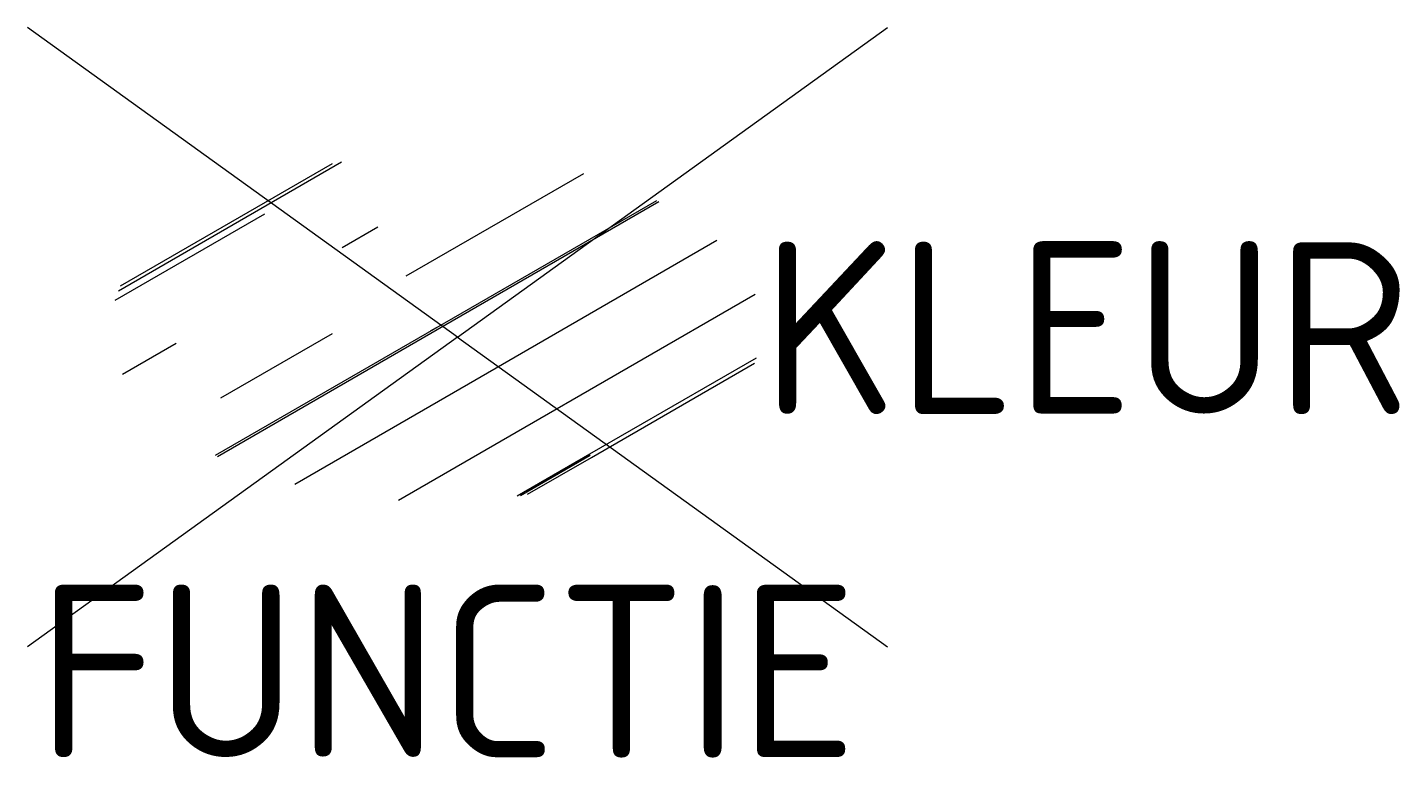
# Model space of a CAD drawing. Extents: x -4.3 to 10.1, y -4.5 to 3.1.
import ezdxf
from ezdxf.enums import TextEntityAlignment as Align

# ---------------------------------------------------------------- set-up
doc = ezdxf.new("R2010")
doc.units = 0
doc.styles.add('NLCS-ISO', font='NLCS-ISO.ttf')

msp = doc.modelspace()

# ---------------------------------------------------------------- linework, layer by layer
for p, q in [((0.223, -0.096), (-4.267, 3.136)), ((0.223, -0.096), (4.712, 3.136)), ((-3.316, 0.388), (-0.988, 1.732)), ((-3.294, 0.439), (-1.082, 1.716)), ((-0.314, 0.543), (1.54, 1.613)), ((0, 0), (2.303, 1.33)), ((0.01, -0.018), (2.326, 1.319)), ((-3.351, 0.289), (-1.79, 1.191)), ((-0.983, 0.84), (-0.61, 1.056)), ((0.337, -0.583), (2.93, 0.914)), ((0.68, -1.178), (3.33, 0.351)), ((0, 0), (-0.062, -0.036)), ((0.223, -0.096), (-4.267, -3.329)), ((-2.303, -1.33), (0, 0)), ((-2.281, -1.341), (0.01, -0.018)), ((-2.247, -0.73), (-1.083, -0.058)), ((0.223, -0.096), (4.712, -3.329)), ((-3.273, -0.482), (-2.715, -0.16)), ((1.603, -1.316), (3.345, -0.311)), ((1.623, -1.352), (3.323, -0.37)), ((-1.477, -1.63), (0.336, -0.583)), ((-0.393, -1.798), (0.68, -1.179)), ((0.846, -1.753), (1.603, -1.316)), ((0.88, -1.748), (1.609, -1.328)), ((0.955, -1.737), (1.623, -1.352))]:
    msp.add_line(p, q)

# ---------------------------------------------------------------- texts
at = {"style": 'NLCS-ISO'}
msp.add_attdef('KLEUR', text='', height=1.8, dxfattribs=at).set_placement((3.395, 0), align=Align.MIDDLE_LEFT)
at = {"style": 'NLCS-ISO', "flags": 1}
msp.add_attdef('FUNCTIE', text='', height=1.8, dxfattribs=at).set_placement((0.116, -3.585), align=Align.MIDDLE_CENTER)

doc.saveas('drawing.dxf')
